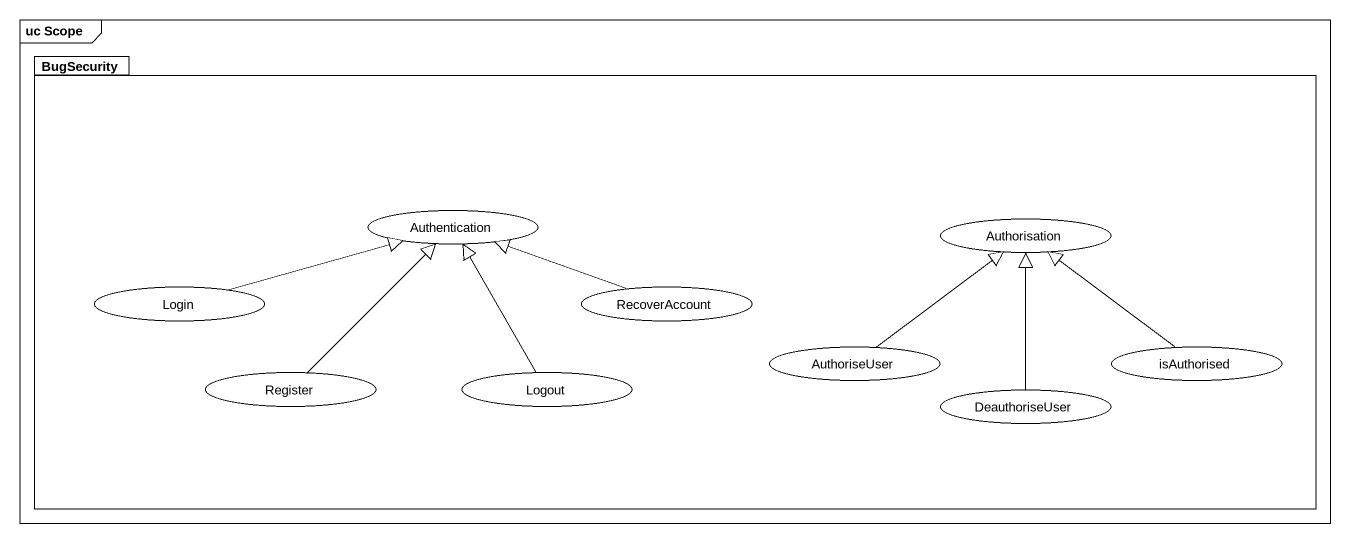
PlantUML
@startuml
mainframe uc Scope
package BugSecurity {
  usecase Authentication
  usecase Authorisation
  usecase Login
  usecase RecoverAccount
  usecase Register
  usecase Logout
  usecase AuthoriseUser
  usecase DeauthoriseUser
  usecase isAuthorised
}
Login -right-|> Authentication
RecoverAccount -left-|> Authentication
Register -up-|> Authentication
Logout -up-|> Authentication
AuthoriseUser -up-|> Authorisation
DeauthoriseUser -up-|> Authorisation
isAuthorised -up-|> Authorisation
@enduml
